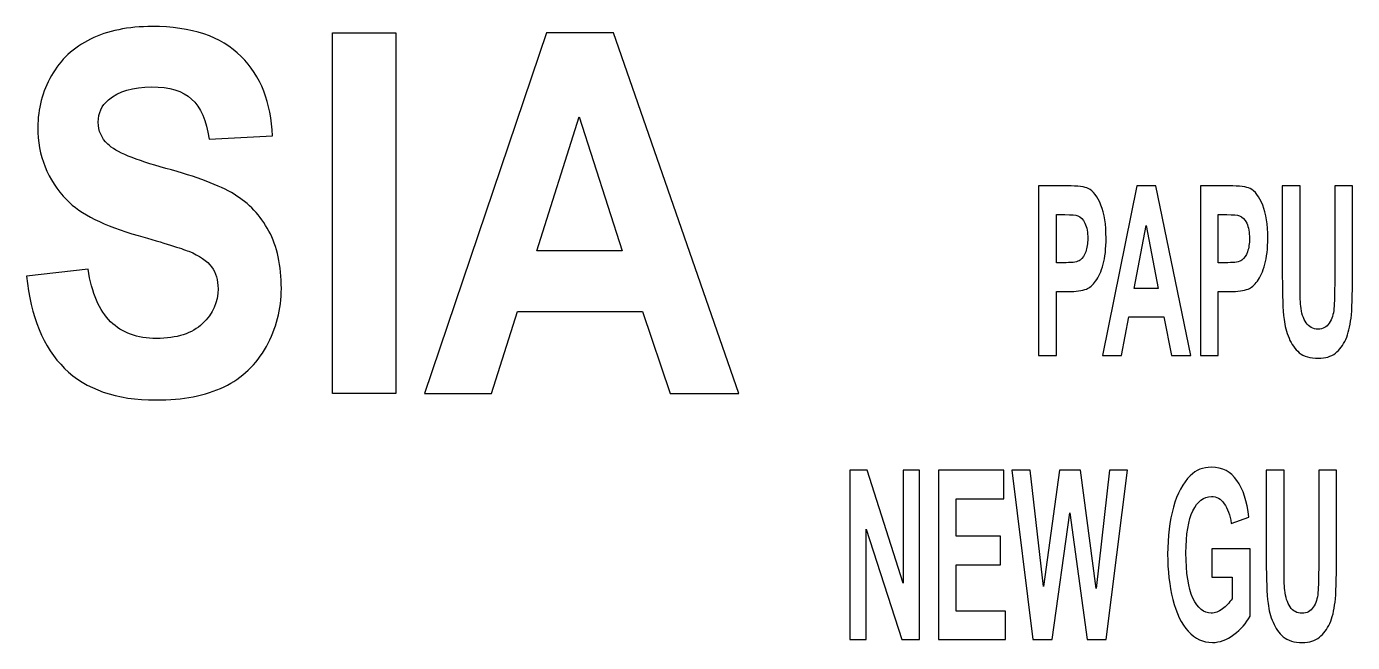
# Model space of a CAD drawing. Header units: centimetres. Extents: x -12.1 to 12.1, y -5 to 6.2.
# Drawn here: x 7.552 to 9.247, y -1.226 to -0.438 of the extents above; entities that cross this region are included whole.
import ezdxf

# ---------------------------------------------------------------- set-up
doc = ezdxf.new("R2010")
doc.units = ezdxf.units.CM
doc.header["$MEASUREMENT"] = 0
doc.layers.add('Layer 1', color=7, linetype='Continuous')

msp = doc.modelspace()

# ---------------------------------------------------------------- linework, layer by layer
at = {"layer": 'Layer 1', "color": 250}
for points, knots in [([(7.55161, -0.75726), (7.55161, -0.75726), (7.63034, -0.74844), (7.63034, -0.74844), (7.63034, -0.74844), (7.63506, -0.77886), (7.6447, -0.80123), (7.6592, -0.81549), (7.6592, -0.81549), (7.67369, -0.82977), (7.69318, -0.8369), (7.71787, -0.8369), (7.71787, -0.8369), (7.7439, -0.8369), (7.76356, -0.83058), (7.77678, -0.81783), (7.77678, -0.81783), (7.78997, -0.80516), (7.79655, -0.79031), (7.79655, -0.77331), (7.79655, -0.77331), (7.79655, -0.76239), (7.79378, -0.75309), (7.78822, -0.74547), (7.78822, -0.74547), (7.78266, -0.73781), (7.77297, -0.73114), (7.75913, -0.72546), (7.75913, -0.72546), (7.74966, -0.72168), (7.72803, -0.71498), (7.69437, -0.70531), (7.69437, -0.70531), (7.65095, -0.69294), (7.62047, -0.67771), (7.603, -0.65966), (7.603, -0.65966), (7.57839, -0.63426), (7.5661, -0.60331), (7.5661, -0.5668), (7.5661, -0.5668), (7.5661, -0.54326), (7.57189, -0.52128), (7.58346, -0.50081), (7.58346, -0.50081), (7.59501, -0.48037), (7.61173, -0.46476), (7.63349, -0.45408), (7.63349, -0.45408), (7.65526, -0.44339), (7.68156, -0.438), (7.71236, -0.438), (7.71236, -0.438), (7.76268, -0.438), (7.80054, -0.45073), (7.82596, -0.47615), (7.82596, -0.47615), (7.85141, -0.50151), (7.86472, -0.53541), (7.866, -0.5778), (7.866, -0.5778), (7.866, -0.5778), (7.78511, -0.58188), (7.78511, -0.58188), (7.78511, -0.58188), (7.78161, -0.55817), (7.77419, -0.54114), (7.7628, -0.53074), (7.7628, -0.53074), (7.75141, -0.52035), (7.73432, -0.51517), (7.71152, -0.51517), (7.71152, -0.51517), (7.68802, -0.51517), (7.66965, -0.52073), (7.65631, -0.53185), (7.65631, -0.53185), (7.64775, -0.53896), (7.64344, -0.54854), (7.64344, -0.56047), (7.64344, -0.56047), (7.64344, -0.57139), (7.64746, -0.58074), (7.6555, -0.58849), (7.6555, -0.58849), (7.66569, -0.59836), (7.6905, -0.60867), (7.72984, -0.61938), (7.72984, -0.61938), (7.76921, -0.63007), (7.79836, -0.64117), (7.81719, -0.65257), (7.81719, -0.65257), (7.83606, -0.66399), (7.85085, -0.67966), (7.86148, -0.69952), (7.86148, -0.69952), (7.87217, -0.71929), (7.8775, -0.74381), (7.8775, -0.77301), (7.8775, -0.77301), (7.8775, -0.79942), (7.87109, -0.82424), (7.85834, -0.8473), (7.85834, -0.8473), (7.84561, -0.87039), (7.82756, -0.88754), (7.80421, -0.89878), (7.80421, -0.89878), (7.78088, -0.90999), (7.75179, -0.91561), (7.71705, -0.91561), (7.71705, -0.91561), (7.66636, -0.91561), (7.62745, -0.90216), (7.60026, -0.87519), (7.60026, -0.87519), (7.57309, -0.8482), (7.55691, -0.80889), (7.55161, -0.75726)], [0, 0, 0, 0, 0.0322581, 0.0322581, 0.0322581, 0.0322581, 0.0645161, 0.0645161, 0.0645161, 0.0645161, 0.0967742, 0.0967742, 0.0967742, 0.0967742, 0.1290323, 0.1290323, 0.1290323, 0.1290323, 0.1612903, 0.1612903, 0.1612903, 0.1612903, 0.1935484, 0.1935484, 0.1935484, 0.1935484, 0.2258065, 0.2258065, 0.2258065, 0.2258065, 0.2580645, 0.2580645, 0.2580645, 0.2580645, 0.2903226, 0.2903226, 0.2903226, 0.2903226, 0.3225806, 0.3225806, 0.3225806, 0.3225806, 0.3548387, 0.3548387, 0.3548387, 0.3548387, 0.3870968, 0.3870968, 0.3870968, 0.3870968, 0.4193548, 0.4193548, 0.4193548, 0.4193548, 0.4516129, 0.4516129, 0.4516129, 0.4516129, 0.483871, 0.483871, 0.483871, 0.483871, 0.516129, 0.516129, 0.516129, 0.516129, 0.5483871, 0.5483871, 0.5483871, 0.5483871, 0.5806452, 0.5806452, 0.5806452, 0.5806452, 0.6129032, 0.6129032, 0.6129032, 0.6129032, 0.6451613, 0.6451613, 0.6451613, 0.6451613, 0.6774194, 0.6774194, 0.6774194, 0.6774194, 0.7096774, 0.7096774, 0.7096774, 0.7096774, 0.7419355, 0.7419355, 0.7419355, 0.7419355, 0.7741935, 0.7741935, 0.7741935, 0.7741935, 0.8064516, 0.8064516, 0.8064516, 0.8064516, 0.8387097, 0.8387097, 0.8387097, 0.8387097, 0.8709677, 0.8709677, 0.8709677, 0.8709677, 0.9032258, 0.9032258, 0.9032258, 0.9032258, 0.9354839, 0.9354839, 0.9354839, 0.9354839, 1, 1, 1, 1]), ([(7.9431, -0.90743), (7.9431, -0.90743), (8.02406, -0.90743), (8.02406, -0.90743), (8.02406, -0.90743), (8.02406, -0.90743), (8.02406, -0.44593), (8.02406, -0.44593), (8.02406, -0.44593), (8.02406, -0.44593), (7.9431, -0.44593), (7.9431, -0.44593), (7.9431, -0.44593), (7.9431, -0.44593), (7.9431, -0.90743), (7.9431, -0.90743)], [0, 0, 0, 0, 0.2, 0.2, 0.2, 0.2, 0.4, 0.4, 0.4, 0.4, 0.6, 0.6, 0.6, 0.6, 1, 1, 1, 1]), ([(8.46256, -0.90743), (8.46256, -0.90743), (8.37453, -0.90743), (8.37453, -0.90743), (8.37453, -0.90743), (8.37453, -0.90743), (8.33953, -0.8026), (8.33953, -0.8026), (8.33953, -0.8026), (8.33953, -0.8026), (8.17932, -0.8026), (8.17932, -0.8026), (8.17932, -0.8026), (8.17932, -0.8026), (8.14621, -0.90743), (8.14621, -0.90743), (8.14621, -0.90743), (8.14621, -0.90743), (8.06039, -0.90743), (8.06039, -0.90743), (8.06039, -0.90743), (8.06039, -0.90743), (8.2165, -0.44592), (8.2165, -0.44592), (8.2165, -0.44592), (8.2165, -0.44592), (8.30208, -0.44592), (8.30208, -0.44592), (8.30208, -0.44592), (8.30208, -0.44592), (8.46256, -0.90743), (8.46256, -0.90743)], [0, 0, 0, 0, 0.1111111, 0.1111111, 0.1111111, 0.1111111, 0.2222222, 0.2222222, 0.2222222, 0.2222222, 0.3333333, 0.3333333, 0.3333333, 0.3333333, 0.4444444, 0.4444444, 0.4444444, 0.4444444, 0.5555556, 0.5555556, 0.5555556, 0.5555556, 0.6666667, 0.6666667, 0.6666667, 0.6666667, 0.7777778, 0.7777778, 0.7777778, 0.7777778, 1, 1, 1, 1]), ([(8.31352, -0.72485), (8.31352, -0.72485), (8.25834, -0.55357), (8.25834, -0.55357), (8.25834, -0.55357), (8.25834, -0.55357), (8.20421, -0.72485), (8.20421, -0.72485), (8.20421, -0.72485), (8.20421, -0.72485), (8.31352, -0.72485), (8.31352, -0.72485)], [0, 0, 0, 0, 0.25, 0.25, 0.25, 0.25, 0.5, 0.5, 0.5, 0.5, 1, 1, 1, 1]), ([(8.84593, -0.85866), (8.84593, -0.85866), (8.84593, -0.64189), (8.84593, -0.64189), (8.84593, -0.64189), (8.84593, -0.64189), (8.88243, -0.64189), (8.88243, -0.64189), (8.88243, -0.64189), (8.89628, -0.64189), (8.90528, -0.64297), (8.90944, -0.64515), (8.90944, -0.64515), (8.91597, -0.64841), (8.92133, -0.65546), (8.92569, -0.66638), (8.92569, -0.66638), (8.93003, -0.6773), (8.93219, -0.69134), (8.93219, -0.7086), (8.93219, -0.7086), (8.93219, -0.72188), (8.93094, -0.73312), (8.92843, -0.74212), (8.92843, -0.74212), (8.92593, -0.7512), (8.92276, -0.75837), (8.91885, -0.76352), (8.91885, -0.76352), (8.915, -0.76868), (8.91108, -0.77214), (8.90711, -0.77375), (8.90711, -0.77375), (8.90167, -0.77584), (8.89383, -0.77691), (8.8835, -0.77691), (8.8835, -0.77691), (8.8835, -0.77691), (8.86871, -0.77691), (8.86871, -0.77691), (8.86871, -0.77691), (8.86871, -0.77691), (8.86871, -0.85866), (8.86871, -0.85866), (8.86871, -0.85866), (8.86871, -0.85866), (8.84593, -0.85866), (8.84593, -0.85866)], [0, 0, 0, 0, 0.0769231, 0.0769231, 0.0769231, 0.0769231, 0.1538462, 0.1538462, 0.1538462, 0.1538462, 0.2307692, 0.2307692, 0.2307692, 0.2307692, 0.3076923, 0.3076923, 0.3076923, 0.3076923, 0.3846154, 0.3846154, 0.3846154, 0.3846154, 0.4615385, 0.4615385, 0.4615385, 0.4615385, 0.5384615, 0.5384615, 0.5384615, 0.5384615, 0.6153846, 0.6153846, 0.6153846, 0.6153846, 0.6923077, 0.6923077, 0.6923077, 0.6923077, 0.7692308, 0.7692308, 0.7692308, 0.7692308, 0.8461538, 0.8461538, 0.8461538, 0.8461538, 1, 1, 1, 1]), ([(9.04072, -0.85866), (9.04072, -0.85866), (9.01596, -0.85866), (9.01596, -0.85866), (9.01596, -0.85866), (9.01596, -0.85866), (9.00615, -0.80944), (9.00615, -0.80944), (9.00615, -0.80944), (9.00615, -0.80944), (8.96113, -0.80944), (8.96113, -0.80944), (8.96113, -0.80944), (8.96113, -0.80944), (8.95184, -0.85866), (8.95184, -0.85866), (8.95184, -0.85866), (8.95184, -0.85866), (8.92773, -0.85866), (8.92773, -0.85866), (8.92773, -0.85866), (8.92773, -0.85866), (8.97161, -0.64189), (8.97161, -0.64189), (8.97161, -0.64189), (8.97161, -0.64189), (8.99566, -0.64189), (8.99566, -0.64189), (8.99566, -0.64189), (8.99566, -0.64189), (9.04072, -0.85866), (9.04072, -0.85866)], [0, 0, 0, 0, 0.1111111, 0.1111111, 0.1111111, 0.1111111, 0.2222222, 0.2222222, 0.2222222, 0.2222222, 0.3333333, 0.3333333, 0.3333333, 0.3333333, 0.4444444, 0.4444444, 0.4444444, 0.4444444, 0.5555556, 0.5555556, 0.5555556, 0.5555556, 0.6666667, 0.6666667, 0.6666667, 0.6666667, 0.7777778, 0.7777778, 0.7777778, 0.7777778, 1, 1, 1, 1]), ([(9.0528, -0.85866), (9.0528, -0.85866), (9.0528, -0.64189), (9.0528, -0.64189), (9.0528, -0.64189), (9.0528, -0.64189), (9.08928, -0.64189), (9.08928, -0.64189), (9.08928, -0.64189), (9.10308, -0.64189), (9.11211, -0.64297), (9.11627, -0.64515), (9.11627, -0.64515), (9.12277, -0.64841), (9.12815, -0.65546), (9.13249, -0.66638), (9.13249, -0.66638), (9.13686, -0.6773), (9.13905, -0.69134), (9.13905, -0.7086), (9.13905, -0.7086), (9.13905, -0.72188), (9.13777, -0.73312), (9.13526, -0.74212), (9.13526, -0.74212), (9.13276, -0.7512), (9.12958, -0.75837), (9.12568, -0.76352), (9.12568, -0.76352), (9.12184, -0.76868), (9.11788, -0.77214), (9.11395, -0.77375), (9.11395, -0.77375), (9.10847, -0.77584), (9.10064, -0.77691), (9.09033, -0.77691), (9.09033, -0.77691), (9.09033, -0.77691), (9.07551, -0.77691), (9.07551, -0.77691), (9.07551, -0.77691), (9.07551, -0.77691), (9.07551, -0.85866), (9.07551, -0.85866), (9.07551, -0.85866), (9.07551, -0.85866), (9.0528, -0.85866), (9.0528, -0.85866)], [0, 0, 0, 0, 0.0769231, 0.0769231, 0.0769231, 0.0769231, 0.1538462, 0.1538462, 0.1538462, 0.1538462, 0.2307692, 0.2307692, 0.2307692, 0.2307692, 0.3076923, 0.3076923, 0.3076923, 0.3076923, 0.3846154, 0.3846154, 0.3846154, 0.3846154, 0.4615385, 0.4615385, 0.4615385, 0.4615385, 0.5384615, 0.5384615, 0.5384615, 0.5384615, 0.6153846, 0.6153846, 0.6153846, 0.6153846, 0.6923077, 0.6923077, 0.6923077, 0.6923077, 0.7692308, 0.7692308, 0.7692308, 0.7692308, 0.8461538, 0.8461538, 0.8461538, 0.8461538, 1, 1, 1, 1]), ([(9.15757, -0.64189), (9.15757, -0.64189), (9.18031, -0.64189), (9.18031, -0.64189), (9.18031, -0.64189), (9.18031, -0.64189), (9.18031, -0.7593), (9.18031, -0.7593), (9.18031, -0.7593), (9.18031, -0.77791), (9.18057, -0.79002), (9.18109, -0.79552), (9.18109, -0.79552), (9.18205, -0.8044), (9.18439, -0.81151), (9.18805, -0.8169), (9.18805, -0.8169), (9.19173, -0.82226), (9.1967, -0.82496), (9.20305, -0.82496), (9.20305, -0.82496), (9.20955, -0.82496), (9.21438, -0.8224), (9.21767, -0.81734), (9.21767, -0.81734), (9.22095, -0.81227), (9.22293, -0.80604), (9.22361, -0.79864), (9.22361, -0.79864), (9.22428, -0.79124), (9.22457, -0.77899), (9.22457, -0.7618), (9.22457, -0.7618), (9.22457, -0.7618), (9.22457, -0.64189), (9.22457, -0.64189), (9.22457, -0.64189), (9.22457, -0.64189), (9.24731, -0.64189), (9.24731, -0.64189), (9.24731, -0.64189), (9.24731, -0.64189), (9.24731, -0.75574), (9.24731, -0.75574), (9.24731, -0.75574), (9.24731, -0.78178), (9.2467, -0.80015), (9.24548, -0.8109), (9.24548, -0.8109), (9.24422, -0.82167), (9.24199, -0.8307), (9.23869, -0.83809), (9.23869, -0.83809), (9.23534, -0.84549), (9.23095, -0.85138), (9.22544, -0.85577), (9.22544, -0.85577), (9.21991, -0.86017), (9.21266, -0.86232), (9.20375, -0.86232), (9.20375, -0.86232), (9.19301, -0.86232), (9.18485, -0.85996), (9.17929, -0.85516), (9.17929, -0.85516), (9.17372, -0.85041), (9.16936, -0.84418), (9.16613, -0.83658), (9.16613, -0.83658), (9.16293, -0.82892), (9.16077, -0.82092), (9.15978, -0.8125), (9.15978, -0.8125), (9.15826, -0.80013), (9.15757, -0.78178), (9.15757, -0.75753), (9.15757, -0.75753), (9.15757, -0.75753), (9.15757, -0.64189), (9.15757, -0.64189)], [0, 0, 0, 0, 0.047619, 0.047619, 0.047619, 0.047619, 0.0952381, 0.0952381, 0.0952381, 0.0952381, 0.1428571, 0.1428571, 0.1428571, 0.1428571, 0.1904762, 0.1904762, 0.1904762, 0.1904762, 0.2380952, 0.2380952, 0.2380952, 0.2380952, 0.2857143, 0.2857143, 0.2857143, 0.2857143, 0.3333333, 0.3333333, 0.3333333, 0.3333333, 0.3809524, 0.3809524, 0.3809524, 0.3809524, 0.4285714, 0.4285714, 0.4285714, 0.4285714, 0.4761905, 0.4761905, 0.4761905, 0.4761905, 0.5238095, 0.5238095, 0.5238095, 0.5238095, 0.5714286, 0.5714286, 0.5714286, 0.5714286, 0.6190476, 0.6190476, 0.6190476, 0.6190476, 0.6666667, 0.6666667, 0.6666667, 0.6666667, 0.7142857, 0.7142857, 0.7142857, 0.7142857, 0.7619048, 0.7619048, 0.7619048, 0.7619048, 0.8095238, 0.8095238, 0.8095238, 0.8095238, 0.8571429, 0.8571429, 0.8571429, 0.8571429, 0.9047619, 0.9047619, 0.9047619, 0.9047619, 1, 1, 1, 1]), ([(8.86871, -0.67855), (8.86871, -0.67855), (8.86871, -0.74005), (8.86871, -0.74005), (8.86871, -0.74005), (8.86871, -0.74005), (8.88114, -0.74005), (8.88114, -0.74005), (8.88114, -0.74005), (8.89008, -0.74005), (8.89608, -0.73895), (8.89913, -0.73668), (8.89913, -0.73668), (8.90214, -0.73441), (8.9045, -0.73088), (8.90621, -0.72604), (8.90621, -0.72604), (8.90793, -0.72124), (8.90881, -0.71559), (8.90881, -0.70921), (8.90881, -0.70921), (8.90881, -0.70129), (8.90758, -0.6948), (8.90522, -0.68968), (8.90522, -0.68968), (8.90277, -0.68458), (8.89972, -0.68132), (8.89605, -0.68004), (8.89605, -0.68004), (8.89331, -0.67905), (8.88787, -0.67855), (8.87965, -0.67855), (8.87965, -0.67855), (8.87965, -0.67855), (8.86871, -0.67855), (8.86871, -0.67855)], [0, 0, 0, 0, 0.1, 0.1, 0.1, 0.1, 0.2, 0.2, 0.2, 0.2, 0.3, 0.3, 0.3, 0.3, 0.4, 0.4, 0.4, 0.4, 0.5, 0.5, 0.5, 0.5, 0.6, 0.6, 0.6, 0.6, 0.7, 0.7, 0.7, 0.7, 0.8, 0.8, 0.8, 0.8, 1, 1, 1, 1]), ([(8.99887, -0.7729), (8.99887, -0.7729), (8.98335, -0.69247), (8.98335, -0.69247), (8.98335, -0.69247), (8.98335, -0.69247), (8.96812, -0.7729), (8.96812, -0.7729), (8.96812, -0.7729), (8.96812, -0.7729), (8.99887, -0.7729), (8.99887, -0.7729)], [0, 0, 0, 0, 0.25, 0.25, 0.25, 0.25, 0.5, 0.5, 0.5, 0.5, 1, 1, 1, 1]), ([(9.07551, -0.67855), (9.07551, -0.67855), (9.07551, -0.74005), (9.07551, -0.74005), (9.07551, -0.74005), (9.07551, -0.74005), (9.08797, -0.74005), (9.08797, -0.74005), (9.08797, -0.74005), (9.09691, -0.74005), (9.10291, -0.73895), (9.10594, -0.73668), (9.10594, -0.73668), (9.10897, -0.73441), (9.11132, -0.73088), (9.11305, -0.72604), (9.11305, -0.72604), (9.11476, -0.72124), (9.11561, -0.71559), (9.11561, -0.70921), (9.11561, -0.70921), (9.11561, -0.70129), (9.11441, -0.6948), (9.11202, -0.68968), (9.11202, -0.68968), (9.10958, -0.68458), (9.10655, -0.68132), (9.10288, -0.68004), (9.10288, -0.68004), (9.10015, -0.67905), (9.09467, -0.67855), (9.08649, -0.67855), (9.08649, -0.67855), (9.08649, -0.67855), (9.07551, -0.67855), (9.07551, -0.67855)], [0, 0, 0, 0, 0.1, 0.1, 0.1, 0.1, 0.2, 0.2, 0.2, 0.2, 0.3, 0.3, 0.3, 0.3, 0.4, 0.4, 0.4, 0.4, 0.5, 0.5, 0.5, 0.5, 0.6, 0.6, 0.6, 0.6, 0.7, 0.7, 0.7, 0.7, 0.8, 0.8, 0.8, 0.8, 1, 1, 1, 1]), ([(8.60443, -1.22203), (8.60443, -1.22203), (8.60443, -1.00527), (8.60443, -1.00527), (8.60443, -1.00527), (8.60443, -1.00527), (8.62658, -1.00527), (8.62658, -1.00527), (8.62658, -1.00527), (8.62658, -1.00527), (8.67262, -1.15001), (8.67262, -1.15001), (8.67262, -1.15001), (8.67262, -1.15001), (8.67262, -1.00527), (8.67262, -1.00527), (8.67262, -1.00527), (8.67262, -1.00527), (8.69376, -1.00527), (8.69376, -1.00527), (8.69376, -1.00527), (8.69376, -1.00527), (8.69376, -1.22203), (8.69376, -1.22203), (8.69376, -1.22203), (8.69376, -1.22203), (8.67093, -1.22203), (8.67093, -1.22203), (8.67093, -1.22203), (8.67093, -1.22203), (8.62553, -1.08068), (8.62553, -1.08068), (8.62553, -1.08068), (8.62553, -1.08068), (8.62553, -1.22203), (8.62553, -1.22203), (8.62553, -1.22203), (8.62553, -1.22203), (8.60443, -1.22203), (8.60443, -1.22203)], [0, 0, 0, 0, 0.0909091, 0.0909091, 0.0909091, 0.0909091, 0.1818182, 0.1818182, 0.1818182, 0.1818182, 0.2727273, 0.2727273, 0.2727273, 0.2727273, 0.3636364, 0.3636364, 0.3636364, 0.3636364, 0.4545455, 0.4545455, 0.4545455, 0.4545455, 0.5454545, 0.5454545, 0.5454545, 0.5454545, 0.6363636, 0.6363636, 0.6363636, 0.6363636, 0.7272727, 0.7272727, 0.7272727, 0.7272727, 0.8181818, 0.8181818, 0.8181818, 0.8181818, 1, 1, 1, 1]), ([(8.71781, -1.22203), (8.71781, -1.22203), (8.71781, -1.00527), (8.71781, -1.00527), (8.71781, -1.00527), (8.71781, -1.00527), (8.8013, -1.00527), (8.8013, -1.00527), (8.8013, -1.00527), (8.8013, -1.00527), (8.8013, -1.0419), (8.8013, -1.0419), (8.8013, -1.0419), (8.8013, -1.0419), (8.74053, -1.0419), (8.74053, -1.0419), (8.74053, -1.0419), (8.74053, -1.0419), (8.74053, -1.08997), (8.74053, -1.08997), (8.74053, -1.08997), (8.74053, -1.08997), (8.79708, -1.08997), (8.79708, -1.08997), (8.79708, -1.08997), (8.79708, -1.08997), (8.79708, -1.12652), (8.79708, -1.12652), (8.79708, -1.12652), (8.79708, -1.12652), (8.74053, -1.12652), (8.74053, -1.12652), (8.74053, -1.12652), (8.74053, -1.12652), (8.74053, -1.18551), (8.74053, -1.18551), (8.74053, -1.18551), (8.74053, -1.18551), (8.80342, -1.18551), (8.80342, -1.18551), (8.80342, -1.18551), (8.80342, -1.18551), (8.80342, -1.22203), (8.80342, -1.22203), (8.80342, -1.22203), (8.80342, -1.22203), (8.71781, -1.22203), (8.71781, -1.22203)], [0, 0, 0, 0, 0.0769231, 0.0769231, 0.0769231, 0.0769231, 0.1538462, 0.1538462, 0.1538462, 0.1538462, 0.2307692, 0.2307692, 0.2307692, 0.2307692, 0.3076923, 0.3076923, 0.3076923, 0.3076923, 0.3846154, 0.3846154, 0.3846154, 0.3846154, 0.4615385, 0.4615385, 0.4615385, 0.4615385, 0.5384615, 0.5384615, 0.5384615, 0.5384615, 0.6153846, 0.6153846, 0.6153846, 0.6153846, 0.6923077, 0.6923077, 0.6923077, 0.6923077, 0.7692308, 0.7692308, 0.7692308, 0.7692308, 0.8461538, 0.8461538, 0.8461538, 0.8461538, 1, 1, 1, 1]), ([(8.83869, -1.22203), (8.83869, -1.22203), (8.81181, -1.00527), (8.81181, -1.00527), (8.81181, -1.00527), (8.81181, -1.00527), (8.83507, -1.00527), (8.83507, -1.00527), (8.83507, -1.00527), (8.83507, -1.00527), (8.85203, -1.15415), (8.85203, -1.15415), (8.85203, -1.15415), (8.85203, -1.15415), (8.87261, -1.00527), (8.87261, -1.00527), (8.87261, -1.00527), (8.87261, -1.00527), (8.89966, -1.00527), (8.89966, -1.00527), (8.89966, -1.00527), (8.89966, -1.00527), (8.9194, -1.15668), (8.9194, -1.15668), (8.9194, -1.15668), (8.9194, -1.15668), (8.93673, -1.00527), (8.93673, -1.00527), (8.93673, -1.00527), (8.93673, -1.00527), (8.95962, -1.00527), (8.95962, -1.00527), (8.95962, -1.00527), (8.95962, -1.00527), (8.93219, -1.22203), (8.93219, -1.22203), (8.93219, -1.22203), (8.93219, -1.22203), (8.9081, -1.22203), (8.9081, -1.22203), (8.9081, -1.22203), (8.9081, -1.22203), (8.88569, -1.06001), (8.88569, -1.06001), (8.88569, -1.06001), (8.88569, -1.06001), (8.86332, -1.22203), (8.86332, -1.22203), (8.86332, -1.22203), (8.86332, -1.22203), (8.83869, -1.22203), (8.83869, -1.22203)], [0, 0, 0, 0, 0.0714286, 0.0714286, 0.0714286, 0.0714286, 0.1428571, 0.1428571, 0.1428571, 0.1428571, 0.2142857, 0.2142857, 0.2142857, 0.2142857, 0.2857143, 0.2857143, 0.2857143, 0.2857143, 0.3571429, 0.3571429, 0.3571429, 0.3571429, 0.4285714, 0.4285714, 0.4285714, 0.4285714, 0.5, 0.5, 0.5, 0.5, 0.5714286, 0.5714286, 0.5714286, 0.5714286, 0.6428571, 0.6428571, 0.6428571, 0.6428571, 0.7142857, 0.7142857, 0.7142857, 0.7142857, 0.7857143, 0.7857143, 0.7857143, 0.7857143, 0.8571429, 0.8571429, 0.8571429, 0.8571429, 1, 1, 1, 1]), ([(9.06729, -1.14236), (9.06729, -1.14236), (9.06729, -1.10581), (9.06729, -1.10581), (9.06729, -1.10581), (9.06729, -1.10581), (9.11627, -1.10581), (9.11627, -1.10581), (9.11627, -1.10581), (9.11627, -1.10581), (9.11627, -1.19218), (9.11627, -1.19218), (9.11627, -1.19218), (9.1115, -1.20103), (9.10459, -1.20884), (9.09557, -1.21559), (9.09557, -1.21559), (9.08658, -1.22238), (9.07741, -1.22573), (9.06809, -1.22573), (9.06809, -1.22573), (9.05635, -1.22573), (9.04604, -1.22098), (9.03733, -1.21146), (9.03733, -1.21146), (9.02857, -1.20196), (9.02199, -1.18837), (9.01759, -1.17063), (9.01759, -1.17063), (9.0132, -1.15298), (9.01095, -1.13373), (9.01095, -1.11289), (9.01095, -1.11289), (9.01095, -1.09033), (9.01343, -1.07028), (9.01835, -1.05273), (9.01835, -1.05273), (9.02327, -1.0352), (9.03043, -1.02175), (9.03992, -1.0124), (9.03992, -1.0124), (9.04718, -1.00518), (9.05614, -1.00159), (9.06689, -1.00159), (9.06689, -1.00159), (9.08086, -1.00159), (9.09182, -1.00721), (9.09962, -1.01855), (9.09962, -1.01855), (9.10751, -1.02978), (9.11258, -1.04539), (9.11482, -1.06531), (9.11482, -1.06531), (9.11482, -1.06531), (9.09222, -1.0734), (9.09222, -1.0734), (9.09222, -1.0734), (9.09065, -1.06277), (9.08768, -1.05439), (9.08332, -1.04821), (9.08332, -1.04821), (9.07892, -1.04207), (9.07344, -1.03898), (9.06689, -1.03898), (9.06689, -1.03898), (9.05696, -1.03898), (9.04907, -1.04507), (9.04322, -1.05719), (9.04322, -1.05719), (9.03733, -1.06929), (9.03439, -1.0873), (9.03439, -1.11111), (9.03439, -1.11111), (9.03439, -1.13682), (9.03736, -1.15616), (9.04331, -1.16903), (9.04331, -1.16903), (9.04928, -1.18187), (9.05702, -1.18831), (9.06666, -1.18831), (9.06666, -1.18831), (9.07143, -1.18831), (9.07621, -1.1865), (9.08101, -1.18289), (9.08101, -1.18289), (9.08579, -1.17934), (9.08986, -1.17497), (9.0933, -1.16981), (9.0933, -1.16981), (9.0933, -1.16981), (9.0933, -1.14236), (9.0933, -1.14236), (9.0933, -1.14236), (9.0933, -1.14236), (9.06729, -1.14236), (9.06729, -1.14236)], [0, 0, 0, 0, 0.04, 0.04, 0.04, 0.04, 0.08, 0.08, 0.08, 0.08, 0.12, 0.12, 0.12, 0.12, 0.16, 0.16, 0.16, 0.16, 0.2, 0.2, 0.2, 0.2, 0.24, 0.24, 0.24, 0.24, 0.28, 0.28, 0.28, 0.28, 0.32, 0.32, 0.32, 0.32, 0.36, 0.36, 0.36, 0.36, 0.4, 0.4, 0.4, 0.4, 0.44, 0.44, 0.44, 0.44, 0.48, 0.48, 0.48, 0.48, 0.52, 0.52, 0.52, 0.52, 0.56, 0.56, 0.56, 0.56, 0.6, 0.6, 0.6, 0.6, 0.64, 0.64, 0.64, 0.64, 0.68, 0.68, 0.68, 0.68, 0.72, 0.72, 0.72, 0.72, 0.76, 0.76, 0.76, 0.76, 0.8, 0.8, 0.8, 0.8, 0.84, 0.84, 0.84, 0.84, 0.88, 0.88, 0.88, 0.88, 0.92, 0.92, 0.92, 0.92, 1, 1, 1, 1]), ([(9.13707, -1.00527), (9.13707, -1.00527), (9.15984, -1.00527), (9.15984, -1.00527), (9.15984, -1.00527), (9.15984, -1.00527), (9.15984, -1.1227), (9.15984, -1.1227), (9.15984, -1.1227), (9.15984, -1.14128), (9.16007, -1.15342), (9.16065, -1.15887), (9.16065, -1.15887), (9.16161, -1.16777), (9.16394, -1.17488), (9.16762, -1.18024), (9.16762, -1.18024), (9.17126, -1.18563), (9.17626, -1.18831), (9.1826, -1.18831), (9.1826, -1.18831), (9.18908, -1.18831), (9.19394, -1.1858), (9.19722, -1.18068), (9.19722, -1.18068), (9.20052, -1.17561), (9.2025, -1.16941), (9.20317, -1.16198), (9.20317, -1.16198), (9.20378, -1.15464), (9.20412, -1.14236), (9.20412, -1.12517), (9.20412, -1.12517), (9.20412, -1.12517), (9.20412, -1.00527), (9.20412, -1.00527), (9.20412, -1.00527), (9.20412, -1.00527), (9.22684, -1.00527), (9.22684, -1.00527), (9.22684, -1.00527), (9.22684, -1.00527), (9.22684, -1.11915), (9.22684, -1.11915), (9.22684, -1.11915), (9.22684, -1.14513), (9.22626, -1.1635), (9.22501, -1.17427), (9.22501, -1.17427), (9.22378, -1.18502), (9.22154, -1.19407), (9.21825, -1.2015), (9.21825, -1.2015), (9.2149, -1.20886), (9.2105, -1.21477), (9.20497, -1.21912), (9.20497, -1.21912), (9.19944, -1.22354), (9.19222, -1.22573), (9.18331, -1.22573), (9.18331, -1.22573), (9.17256, -1.22573), (9.16438, -1.22333), (9.15882, -1.21853), (9.15882, -1.21853), (9.15329, -1.21378), (9.14892, -1.20755), (9.14568, -1.1999), (9.14568, -1.1999), (9.14246, -1.19226), (9.14033, -1.18426), (9.13934, -1.17587), (9.13934, -1.17587), (9.13783, -1.16347), (9.13707, -1.14513), (9.13707, -1.1209), (9.13707, -1.1209), (9.13707, -1.1209), (9.13707, -1.00527), (9.13707, -1.00527)], [0, 0, 0, 0, 0.047619, 0.047619, 0.047619, 0.047619, 0.0952381, 0.0952381, 0.0952381, 0.0952381, 0.1428571, 0.1428571, 0.1428571, 0.1428571, 0.1904762, 0.1904762, 0.1904762, 0.1904762, 0.2380952, 0.2380952, 0.2380952, 0.2380952, 0.2857143, 0.2857143, 0.2857143, 0.2857143, 0.3333333, 0.3333333, 0.3333333, 0.3333333, 0.3809524, 0.3809524, 0.3809524, 0.3809524, 0.4285714, 0.4285714, 0.4285714, 0.4285714, 0.4761905, 0.4761905, 0.4761905, 0.4761905, 0.5238095, 0.5238095, 0.5238095, 0.5238095, 0.5714286, 0.5714286, 0.5714286, 0.5714286, 0.6190476, 0.6190476, 0.6190476, 0.6190476, 0.6666667, 0.6666667, 0.6666667, 0.6666667, 0.7142857, 0.7142857, 0.7142857, 0.7142857, 0.7619048, 0.7619048, 0.7619048, 0.7619048, 0.8095238, 0.8095238, 0.8095238, 0.8095238, 0.8571429, 0.8571429, 0.8571429, 0.8571429, 0.9047619, 0.9047619, 0.9047619, 0.9047619, 1, 1, 1, 1])]:
    msp.add_open_spline(points, degree=3, knots=knots, dxfattribs=at)

doc.saveas('drawing.dxf')
